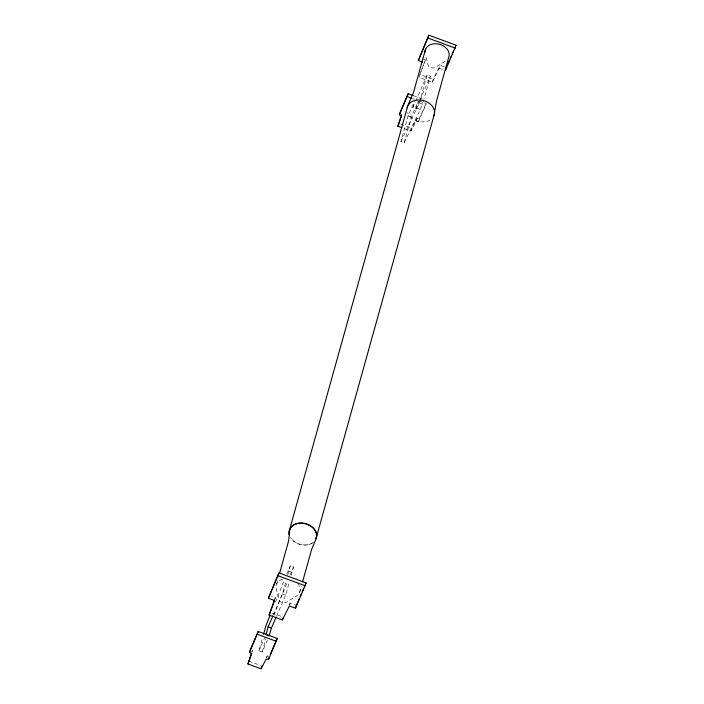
<?xml version="1.0" encoding="UTF-8"?>
<svg xmlns="http://www.w3.org/2000/svg" width="704" height="704" viewBox="0 0 704 704"><rect width="100%" height="100%" fill="white"/><g stroke="black" fill="none" stroke-linecap="round" stroke-linejoin="round"><path stroke-width="0.53" stroke-dasharray="3.52 2.64" d="M251.891 652.397L252.428 650.478L251.759 652.406M276.593 584.003L278.362 577.676M267.441 639.962L262.214 651.992L258.958 650.795L262.381 638.493M423.738 100.056L420.306 109.437L404.184 142.78L400.928 141.574L408.074 115.949L413.741 102.916M274.56 600.512L275.37 597.626L271.251 596.112M422.206 58.766L425.295 59.902L419.038 77.361L432.318 82.254L439.296 68.244L440.106 65.358L446.274 67.637M419.566 101.059L416.09 109.041L412.834 107.835L414.77 100.901M262.214 651.992L265.927 638.66M404.184 142.78L411.33 117.146L418.308 101.112L416.09 109.041M410.969 131.076L411.77 128.19L417.094 118.184L419.214 118.967L418.414 121.845L416.293 121.07L410.969 131.076L402.926 128.11M273.346 614.847L282.454 593.894L286.229 580.36M287.681 575.15L290.294 565.778L293.55 566.984L291.227 575.309M400.928 141.574L419.32 103.022L427.152 74.906L430.417 76.111L424.028 99.018M266.631 657.826L267.168 655.908L268.585 656.436M416.293 121.07L417.094 118.184M276.602 616.053L285.71 595.091L289.485 581.557M432.318 82.254L433.127 79.376L440.106 65.358M289.634 605.009L290.171 603.082L296.349 605.361M299.622 592.486L301.382 586.159M425.295 59.902L419.848 74.483L433.127 79.376M274.639 599.57L275.37 597.626M275.44 602.096L284.372 580.026M286.81 574.006L290.294 565.778M273.821 615.331L287.628 581.231M290.066 575.212L293.55 566.984M412.834 107.835L415.439 101.851M415.87 100.857L427.152 74.906M419.998 100.056L430.417 76.111M419.214 118.967L425.902 103.602M418.414 121.845L426.351 103.602L419.346 101.024M258.958 650.795L264.616 637.762M289.238 604.956L290.171 603.082M266.2 657.73L267.168 655.908M445.227 61.362L435.222 67.382A4.47 3.414 15.6 0 1 430.91 67.628A4.47 3.414 15.6 0 1 427.962 64.706L425.489 54.974M439.296 68.244L443.414 69.758M413.151 95.559L424.151 99.616M412.35 98.446L414.348 99.185M419.32 103.022L422.576 104.218M417.05 108.24L420.306 109.437M408.074 115.949L411.33 117.146M400.717 124.115L411.77 128.19M288.024 570.997L291.28 572.202M282.454 593.894L285.71 595.091M271.955 612.955L282.172 616.722M248.776 661.1L260.841 665.544M312.154 543.206A14.01 10.701 15.6 0 1 290.638 537.654M297.88 583.739A12.294 9.398 15.6 0 1 296.226 596.244L286.22 602.272A4.47 3.414 15.6 0 1 281.899 602.518A4.47 3.414 15.6 0 1 278.96 599.597L276.232 588.887A12.294 9.398 15.6 0 1 282.63 579.154M313.658 541.974A14.01 10.701 15.6 0 1 290.514 537.61M430.003 120.05A14.01 10.701 15.6 0 1 407.581 112.605"/><path stroke-width="1.06" d="M289.819 529.267L288.658 540.76L279.541 573.452M289.318 534.802A14.01 10.701 15.6 0 1 303.565 523.283A14.01 10.701 15.6 0 1 315.929 538.886L433.902 115.764L436.559 100.848L448.624 57.596A12.294 9.398 15.6 0 0 439.006 44.176A12.294 9.398 15.6 0 0 424.987 51.999M247.975 663.986L251.618 653.365L249.498 652.582L250.307 649.695L258.236 631.453L277.235 638.449L268.497 659.578L266.367 658.794L261.043 668.8L247.975 663.986L251.434 653.374M401.922 127.741L397.901 126.262L401.553 115.632L399.423 114.849L400.224 111.971L408.153 93.72L413.151 95.559M397.901 126.262L401.694 114.682M249.498 652.582L258.236 631.453M399.423 114.849L408.153 93.72M269.113 615.085L274.56 600.512L268.391 598.242L278.951 572.924L306.099 582.93L295.539 608.238L289.37 605.968L282.392 619.978L269.113 615.085L274.278 600.547M422.435 62.031L418.317 60.518L428.877 35.2L456.025 45.206L445.474 70.514L446.274 67.637M289.705 529.223L407.678 106.102L413.538 92.365L425.594 49.113M268.391 598.242L278.951 572.924M418.317 60.518L428.877 35.2M263.525 634.392L266.103 625.161L270.16 615.129M265.927 634.753L268.136 626.824L272.906 615.85M276.17 617.047L271.392 628.03L269.183 635.958L266.737 635.052M261.043 668.8L261.844 665.914M268.497 659.578L269.034 657.65M282.392 619.978L282.929 618.059M302.562 581.935L311.678 549.234L316.052 538.93A14.01 10.701 15.6 0 0 303.679 523.327A14.01 10.701 15.6 0 0 289.441 534.838M295.539 608.238L296.349 605.361M447.973 63.73L449.24 60.808M450.094 58.854L451.361 55.933M452.214 53.979L453.482 51.058M454.335 49.104L456.025 45.206M270.547 653.814L277.235 638.449M296.771 604.384L299.314 598.532M300.159 596.578L301.435 593.657M302.28 591.703L303.556 588.782M304.401 586.828L306.099 582.93M428.076 38.086L455.224 48.083M407.352 96.606L411.356 98.076M278.142 575.81L305.29 585.807M268.136 626.824L271.392 628.03M257.435 634.33L276.426 641.326M407.132 107.87A14.01 10.701 15.6 0 1 423.922 100.698A14.01 10.701 15.6 0 1 433.902 115.764"/></g></svg>
